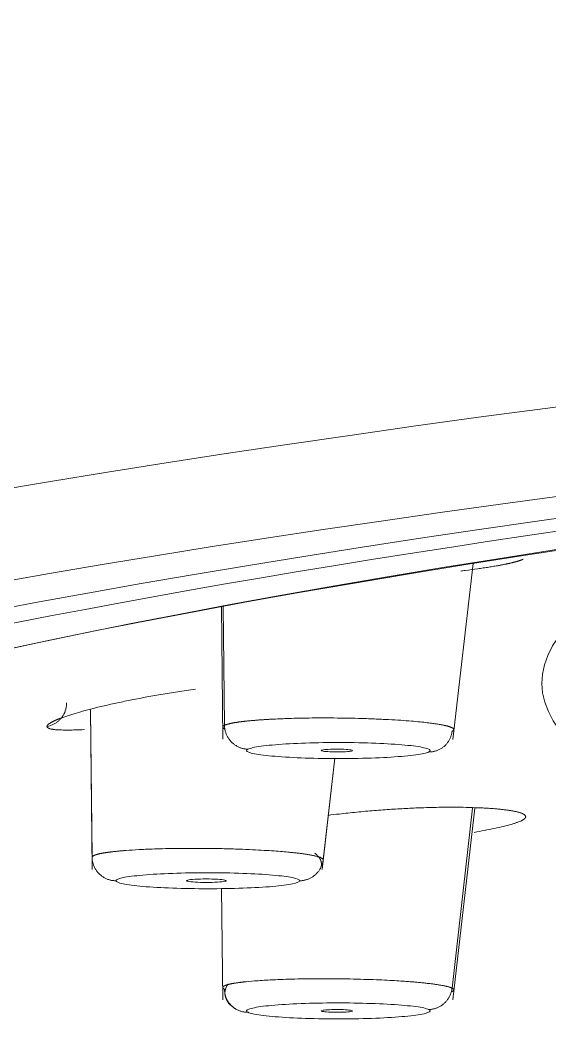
# Model space of a CAD drawing. Extents: x 19821 to 22981, y -91 to 2224.
# Drawn here: x 20579.78 to 20586.44, y 1300.96 to 1313.79 of the extents above; entities that cross this region are included whole.
import ezdxf

# ---------------------------------------------------------------- set-up
doc = ezdxf.new("R2010")
doc.units = 0
doc.header["$LTSCALE"] = 10
doc.header["$MEASUREMENT"] = 0
doc.layers.add('1', color=7, linetype='CONTINUOUS')

msp = doc.modelspace()

# ---------------------------------------------------------------- linework, layer by layer
at = {"layer": '1', "color": 7, "linetype": 'Continuous', "lineweight": 18}
for p, q in [((20585.219, 1304.741), (20585.475, 1306.955)), ((20582.309, 1306.412), (20582.328, 1304.743)), ((20580.662, 1305.114), (20580.684, 1303.105)), ((20583.575, 1303.104), (20583.738, 1304.505)), ((20585.219, 1301.466), (20585.497, 1303.876)), ((20582.312, 1302.869), (20582.328, 1301.467))]:
    msp.add_line(p, q, dxfattribs=at)
at = {"layer": '1', "color": 7, "linetype": 'Continuous', "lineweight": 13}
for p, q in [((20582.332, 1306.416), (20582.348, 1304.919)), ((20580.682, 1303.259), (20580.662, 1305.114)), ((20583.589, 1303.228), (20583.738, 1304.505)), ((20585.211, 1301.612), (20585.47, 1303.878))]:
    msp.add_line(p, q, dxfattribs=at)
for centre, major_axis, start_param, end_param in [((20690.341, 1302.937), (-124.486, 0), 4.712389, 6.292218), ((20690.341, 1305.454), (-104, 0), 6.154135, 6.569463)]:
    msp.add_ellipse(centre, major_axis=major_axis, ratio=0.087156, start_param=start_param, end_param=end_param, dxfattribs=at)
at = {"layer": '1', "color": 7, "linetype": 'Continuous', "lineweight": 18}
for centre, major_axis, start_param, end_param in [((20690.341, 1301.967), (-123.486, 0), 4.712389, 6.221456), ((20690.341, 1301.967), (121.8, 0), 1.570796, 4.70718), ((20690.341, 1301.967), (-120.85, 0), 4.712389, 7.853982), ((20690.341, 1302.016), (119.248, 0), 1.570796, 3.197179), ((20690.341, 1301.967), (119.464, 0), 1.570796, 3.186508), ((20690.341, 1301.967), (119.464, 0), 3.216942, 4.712389)]:
    msp.add_ellipse(centre, major_axis=major_axis, ratio=0.087156, start_param=start_param, end_param=end_param, dxfattribs=at)
at = {"layer": '1', "color": 7, "linetype": 'Continuous', "lineweight": 13}
for points, knots in [([(20586.105, 1307.008), (20586.104, 1307.007), (20586.1, 1307.006), (20586.095, 1307.003), (20586.09, 1307.001), (20586.084, 1306.999), (20586.078, 1306.997), (20586.072, 1306.995), (20586.066, 1306.992), (20586.059, 1306.99), (20586.053, 1306.988), (20586.046, 1306.986), (20586.038, 1306.983), (20586.031, 1306.981), (20586.023, 1306.979), (20586.015, 1306.977), (20586.007, 1306.974), (20585.999, 1306.972), (20585.99, 1306.97), (20585.981, 1306.968), (20585.972, 1306.965), (20585.963, 1306.963), (20585.953, 1306.961), (20585.944, 1306.959), (20585.934, 1306.956), (20585.923, 1306.954), (20585.913, 1306.952), (20585.902, 1306.95), (20585.891, 1306.947), (20585.88, 1306.945), (20585.869, 1306.943), (20585.857, 1306.94), (20585.845, 1306.938), (20585.833, 1306.936), (20585.821, 1306.934), (20585.808, 1306.931), (20585.781, 1306.926), (20585.736, 1306.919), (20585.673, 1306.908), (20585.605, 1306.898), (20585.509, 1306.884), (20585.413, 1306.871), (20585.339, 1306.861), (20585.32, 1306.859)], [0, 0, 0, 0, 0.016284, 0.032507, 0.048671, 0.064777, 0.080826, 0.096822, 0.112765, 0.128657, 0.1445, 0.160297, 0.176048, 0.191756, 0.207423, 0.22305, 0.238639, 0.254193, 0.269713, 0.285202, 0.30066, 0.316091, 0.331496, 0.346876, 0.362235, 0.377574, 0.392896, 0.408201, 0.423492, 0.438772, 0.454042, 0.469304, 0.484561, 0.499813, 0.515065, 0.530316, 0.54557, 0.613341, 0.681025, 0.74879, 0.816803, 0.952974, 1, 1, 1, 1]), ([(20580.361, 1305.202), (20580.361, 1305.198), (20580.361, 1305.162), (20580.348, 1305.097), (20580.315, 1305.035), (20580.283, 1304.996), (20580.258, 1304.972), (20580.23, 1304.95), (20580.186, 1304.924), (20580.145, 1304.91), (20580.115, 1304.904), (20580.114, 1304.904)], [0, 0, 0, 0, 0.023626, 0.217412, 0.411198, 0.508091, 0.604984, 0.701877, 0.79877, 0.992556, 1, 1, 1, 1]), ([(20582.348, 1304.919), (20582.349, 1304.919), (20582.352, 1304.92), (20582.355, 1304.922), (20582.359, 1304.923), (20582.363, 1304.925), (20582.367, 1304.927), (20582.372, 1304.928), (20582.377, 1304.93), (20582.382, 1304.931), (20582.387, 1304.933), (20582.393, 1304.934), (20582.399, 1304.936), (20582.405, 1304.938), (20582.411, 1304.939), (20582.418, 1304.941), (20582.424, 1304.942), (20582.431, 1304.944), (20582.439, 1304.945), (20582.446, 1304.947), (20582.454, 1304.948), (20582.462, 1304.95), (20582.47, 1304.951), (20582.479, 1304.953), (20582.488, 1304.954), (20582.497, 1304.955), (20582.506, 1304.957), (20582.516, 1304.958), (20582.525, 1304.96), (20582.535, 1304.961), (20582.546, 1304.962), (20582.556, 1304.964), (20582.567, 1304.965), (20582.578, 1304.967), (20582.589, 1304.968), (20582.601, 1304.969), (20582.612, 1304.97), (20582.624, 1304.972), (20582.637, 1304.973), (20582.649, 1304.974), (20582.662, 1304.975), (20582.675, 1304.977), (20582.688, 1304.978), (20582.701, 1304.979), (20582.715, 1304.98), (20582.729, 1304.981), (20582.743, 1304.983), (20582.757, 1304.984), (20582.771, 1304.985), (20582.786, 1304.986), (20582.801, 1304.987), (20582.816, 1304.988), (20582.832, 1304.989), (20582.847, 1304.99), (20582.863, 1304.991), (20582.879, 1304.992), (20582.895, 1304.993), (20582.912, 1304.994), (20582.929, 1304.995), (20582.999, 1304.998), (20583.143, 1305.005), (20583.389, 1305.011), (20583.694, 1305.012), (20583.986, 1305.008), (20584.23, 1304.999), (20584.409, 1304.991), (20584.565, 1304.982), (20584.697, 1304.972), (20584.807, 1304.962), (20584.897, 1304.952), (20584.956, 1304.945), (20584.994, 1304.939), (20585.016, 1304.936), (20585.037, 1304.932), (20585.057, 1304.929), (20585.076, 1304.926), (20585.094, 1304.922), (20585.107, 1304.92), (20585.114, 1304.918), (20585.115, 1304.918)], [0, 0, 0, 0, 0.005015, 0.010039, 0.015073, 0.020117, 0.025169, 0.030232, 0.035303, 0.040385, 0.045475, 0.050575, 0.055685, 0.060804, 0.065933, 0.071071, 0.076218, 0.081375, 0.086542, 0.091718, 0.096904, 0.102099, 0.107303, 0.112517, 0.117741, 0.122974, 0.128217, 0.133469, 0.138731, 0.144002, 0.149283, 0.154574, 0.159874, 0.165183, 0.170502, 0.175831, 0.181169, 0.186517, 0.191875, 0.197242, 0.202618, 0.208005, 0.2134, 0.218806, 0.224221, 0.229646, 0.23508, 0.240524, 0.245977, 0.25144, 0.256913, 0.262395, 0.267887, 0.273389, 0.2789, 0.284421, 0.289952, 0.295492, 0.301042, 0.306602, 0.365122, 0.43574, 0.518456, 0.613273, 0.669037, 0.720832, 0.76865, 0.812488, 0.85234, 0.888201, 0.92007, 0.931226, 0.94234, 0.953412, 0.964443, 0.975432, 0.986379, 0.997285, 1, 1, 1, 1]), ([(20582.357, 1304.869), (20582.356, 1304.87), (20582.352, 1304.872), (20582.346, 1304.875), (20582.34, 1304.878), (20582.335, 1304.882), (20582.332, 1304.885), (20582.329, 1304.889), (20582.327, 1304.892), (20582.326, 1304.895), (20582.326, 1304.899), (20582.328, 1304.902), (20582.33, 1304.906), (20582.333, 1304.909), (20582.337, 1304.912), (20582.342, 1304.915), (20582.346, 1304.918), (20582.348, 1304.919)], [0, 0, 0, 0, 0.035487, 0.106081, 0.176412, 0.246481, 0.316289, 0.385834, 0.455118, 0.524141, 0.592902, 0.661403, 0.729643, 0.797622, 0.865342, 0.932801, 1, 1, 1, 1]), ([(20586.105, 1303.804), (20586.107, 1303.803), (20586.109, 1303.802), (20586.113, 1303.8), (20586.117, 1303.797), (20586.12, 1303.795), (20586.123, 1303.793), (20586.125, 1303.791), (20586.128, 1303.788), (20586.13, 1303.786), (20586.132, 1303.784), (20586.133, 1303.781), (20586.135, 1303.779), (20586.136, 1303.777), (20586.137, 1303.774), (20586.137, 1303.772), (20586.138, 1303.77), (20586.138, 1303.767), (20586.137, 1303.765), (20586.137, 1303.762), (20586.136, 1303.76), (20586.135, 1303.758), (20586.134, 1303.755), (20586.132, 1303.753), (20586.13, 1303.75), (20586.128, 1303.748), (20586.126, 1303.745), (20586.123, 1303.743), (20586.12, 1303.74), (20586.117, 1303.738), (20586.114, 1303.735), (20586.11, 1303.733), (20586.106, 1303.73), (20586.102, 1303.728), (20586.097, 1303.725), (20586.092, 1303.723), (20586.082, 1303.717), (20586.063, 1303.709), (20586.032, 1303.697), (20585.997, 1303.685), (20585.943, 1303.668), (20585.863, 1303.648), (20585.749, 1303.622), (20585.625, 1303.597), (20585.535, 1303.58), (20585.491, 1303.572)], [0, 0, 0, 0, 0.012146, 0.024247, 0.036303, 0.048316, 0.060287, 0.072218, 0.08411, 0.095964, 0.107781, 0.119563, 0.131312, 0.143028, 0.154714, 0.16637, 0.177998, 0.189599, 0.201175, 0.212728, 0.224258, 0.235768, 0.247258, 0.25873, 0.270186, 0.281627, 0.293055, 0.304471, 0.315877, 0.327274, 0.338663, 0.350047, 0.361427, 0.372804, 0.384179, 0.395555, 0.406933, 0.457484, 0.507971, 0.55852, 0.609253, 0.710826, 0.812122, 0.913426, 1, 1, 1, 1]), ([(20580.682, 1303.259), (20580.682, 1303.26), (20580.682, 1303.261), (20580.683, 1303.262), (20580.683, 1303.264), (20580.684, 1303.265), (20580.685, 1303.267), (20580.687, 1303.269), (20580.688, 1303.27), (20580.69, 1303.272), (20580.692, 1303.274), (20580.694, 1303.275), (20580.697, 1303.277), (20580.7, 1303.278), (20580.703, 1303.28), (20580.706, 1303.282), (20580.71, 1303.283), (20580.714, 1303.285), (20580.718, 1303.286), (20580.722, 1303.288), (20580.727, 1303.29), (20580.732, 1303.291), (20580.737, 1303.293), (20580.742, 1303.294), (20580.748, 1303.296), (20580.754, 1303.297), (20580.76, 1303.299), (20580.766, 1303.301), (20580.773, 1303.302), (20580.78, 1303.304), (20580.787, 1303.305), (20580.795, 1303.307), (20580.802, 1303.308), (20580.81, 1303.31), (20580.819, 1303.311), (20580.827, 1303.313), (20580.836, 1303.314), (20580.845, 1303.315), (20580.854, 1303.317), (20580.864, 1303.318), (20580.874, 1303.32), (20580.884, 1303.321), (20580.894, 1303.323), (20580.905, 1303.324), (20580.915, 1303.325), (20580.926, 1303.327), (20580.938, 1303.328), (20580.949, 1303.329), (20580.961, 1303.331), (20580.973, 1303.332), (20580.986, 1303.333), (20580.998, 1303.334), (20581.011, 1303.336), (20581.024, 1303.337), (20581.037, 1303.338), (20581.051, 1303.339), (20581.065, 1303.34), (20581.079, 1303.342), (20581.093, 1303.343), (20581.154, 1303.347), (20581.281, 1303.356), (20581.507, 1303.365), (20581.798, 1303.371), (20582.088, 1303.371), (20582.339, 1303.367), (20582.528, 1303.361), (20582.696, 1303.354), (20582.843, 1303.346), (20582.969, 1303.338), (20583.074, 1303.33), (20583.146, 1303.324), (20583.193, 1303.319), (20583.221, 1303.316), (20583.248, 1303.313), (20583.274, 1303.31), (20583.299, 1303.307), (20583.323, 1303.304), (20583.34, 1303.301), (20583.349, 1303.3), (20583.351, 1303.3)], [0, 0, 0, 0, 0.005015, 0.01004, 0.015074, 0.020117, 0.02517, 0.030232, 0.035304, 0.040386, 0.045476, 0.050577, 0.055686, 0.060806, 0.065934, 0.071073, 0.07622, 0.081378, 0.086544, 0.09172, 0.096906, 0.102101, 0.107306, 0.11252, 0.117744, 0.122978, 0.12822, 0.133473, 0.138735, 0.144006, 0.149287, 0.154578, 0.159878, 0.165188, 0.170507, 0.175836, 0.181175, 0.186523, 0.19188, 0.197247, 0.202624, 0.208011, 0.213407, 0.218812, 0.224227, 0.229652, 0.235087, 0.240531, 0.245984, 0.251448, 0.256921, 0.262403, 0.267895, 0.273397, 0.278909, 0.28443, 0.289961, 0.295501, 0.301051, 0.306611, 0.365134, 0.435752, 0.518468, 0.613282, 0.669039, 0.720829, 0.768645, 0.812482, 0.852336, 0.888202, 0.920078, 0.931233, 0.942346, 0.953418, 0.964448, 0.975437, 0.986383, 0.997288, 1, 1, 1, 1]), ([(20582.445, 1301.669), (20582.446, 1301.669), (20582.45, 1301.67), (20582.457, 1301.671), (20582.466, 1301.673), (20582.474, 1301.674), (20582.483, 1301.675), (20582.493, 1301.677), (20582.502, 1301.678), (20582.512, 1301.68), (20582.522, 1301.681), (20582.533, 1301.683), (20582.544, 1301.684), (20582.554, 1301.685), (20582.566, 1301.687), (20582.577, 1301.688), (20582.626, 1301.694), (20582.732, 1301.704), (20582.931, 1301.716), (20583.199, 1301.727), (20583.479, 1301.731), (20583.729, 1301.73), (20583.922, 1301.728), (20584.098, 1301.723), (20584.255, 1301.718), (20584.393, 1301.712), (20584.511, 1301.705), (20584.593, 1301.7), (20584.648, 1301.696), (20584.681, 1301.693), (20584.713, 1301.691), (20584.744, 1301.688), (20584.774, 1301.686), (20584.803, 1301.683), (20584.832, 1301.68), (20584.859, 1301.677), (20584.886, 1301.674), (20584.911, 1301.671), (20584.936, 1301.669), (20584.96, 1301.666), (20584.982, 1301.663), (20585.004, 1301.66), (20585.025, 1301.656), (20585.044, 1301.653), (20585.063, 1301.65), (20585.081, 1301.647), (20585.098, 1301.644), (20585.114, 1301.641), (20585.128, 1301.638), (20585.142, 1301.634), (20585.155, 1301.631), (20585.167, 1301.628), (20585.178, 1301.625), (20585.187, 1301.622), (20585.196, 1301.619), (20585.204, 1301.615), (20585.209, 1301.613), (20585.211, 1301.612)], [0, 0, 0, 0, 0.002715, 0.008151, 0.013597, 0.019053, 0.024518, 0.029993, 0.035477, 0.040972, 0.046475, 0.051989, 0.057512, 0.063045, 0.068587, 0.07414, 0.079701, 0.138244, 0.208887, 0.291631, 0.386478, 0.442253, 0.49406, 0.541892, 0.585744, 0.625612, 0.661492, 0.693379, 0.704538, 0.715655, 0.726731, 0.737764, 0.748756, 0.759706, 0.770614, 0.781481, 0.792305, 0.803088, 0.813829, 0.824528, 0.835185, 0.845801, 0.856374, 0.866906, 0.877396, 0.887843, 0.898249, 0.908613, 0.918935, 0.929215, 0.939453, 0.949649, 0.959803, 0.969916, 0.979986, 0.990014, 1, 1, 1, 1]), ([(20585.211, 1301.612), (20585.212, 1301.612), (20585.214, 1301.611), (20585.217, 1301.609), (20585.22, 1301.607), (20585.222, 1301.606), (20585.224, 1301.604), (20585.226, 1301.603), (20585.228, 1301.601), (20585.229, 1301.599), (20585.231, 1301.598), (20585.231, 1301.596), (20585.232, 1301.594), (20585.233, 1301.593), (20585.233, 1301.591), (20585.233, 1301.59), (20585.233, 1301.588), (20585.232, 1301.586), (20585.231, 1301.585), (20585.23, 1301.583), (20585.229, 1301.581), (20585.228, 1301.58), (20585.226, 1301.578), (20585.224, 1301.577), (20585.222, 1301.575), (20585.219, 1301.573), (20585.216, 1301.572), (20585.213, 1301.57), (20585.21, 1301.568), (20585.206, 1301.567), (20585.203, 1301.566), (20585.202, 1301.565), (20585.202, 1301.565)], [0, 0, 0, 0, 0.033458, 0.06699, 0.100594, 0.134271, 0.168022, 0.201845, 0.235742, 0.269711, 0.303753, 0.337869, 0.372057, 0.406318, 0.440653, 0.47506, 0.50954, 0.544093, 0.578719, 0.613418, 0.64819, 0.683035, 0.717952, 0.752943, 0.788006, 0.823143, 0.858352, 0.893634, 0.928989, 0.964417, 0.999917, 1, 1, 1, 1])]:
    msp.add_open_spline(points, degree=3, knots=knots, dxfattribs=at)
at = {"layer": '1', "color": 7, "linetype": 'Continuous', "lineweight": 18}
for points, knots in [([(20580.114, 1304.904), (20580.114, 1304.905), (20580.114, 1304.906), (20580.115, 1304.909), (20580.115, 1304.911), (20580.116, 1304.913), (20580.118, 1304.915), (20580.119, 1304.918), (20580.121, 1304.92), (20580.123, 1304.923), (20580.125, 1304.925), (20580.128, 1304.928), (20580.13, 1304.93), (20580.133, 1304.933), (20580.137, 1304.935), (20580.14, 1304.938), (20580.144, 1304.941), (20580.148, 1304.943), (20580.152, 1304.946), (20580.157, 1304.949), (20580.161, 1304.952), (20580.166, 1304.955), (20580.172, 1304.958), (20580.177, 1304.961), (20580.183, 1304.964), (20580.189, 1304.967), (20580.195, 1304.97), (20580.202, 1304.973), (20580.209, 1304.976), (20580.216, 1304.979), (20580.223, 1304.983), (20580.231, 1304.986), (20580.239, 1304.989), (20580.247, 1304.992), (20580.255, 1304.996), (20580.264, 1304.999), (20580.283, 1305.007), (20580.314, 1305.018), (20580.361, 1305.035), (20580.412, 1305.051), (20580.487, 1305.074), (20580.591, 1305.104), (20580.734, 1305.141), (20580.893, 1305.179), (20581.066, 1305.216), (20581.25, 1305.253), (20581.446, 1305.289), (20581.651, 1305.324), (20581.832, 1305.351), (20581.942, 1305.367), (20581.981, 1305.372)], [0, 0, 0, 0, 0.007813, 0.015607, 0.023382, 0.03114, 0.03888, 0.046605, 0.054315, 0.062011, 0.069693, 0.077363, 0.08502, 0.092668, 0.100305, 0.107933, 0.115553, 0.123166, 0.130772, 0.138373, 0.145969, 0.153561, 0.161151, 0.168739, 0.176325, 0.183912, 0.191499, 0.199088, 0.206679, 0.214274, 0.221873, 0.229477, 0.237088, 0.244705, 0.252331, 0.259965, 0.267609, 0.301713, 0.335751, 0.369797, 0.403926, 0.473082, 0.542138, 0.611531, 0.681242, 0.751161, 0.820492, 0.891533, 0.96217, 1, 1, 1, 1]), ([(20580.588, 1304.865), (20580.548, 1304.863), (20580.489, 1304.861), (20580.417, 1304.859), (20580.365, 1304.858), (20580.318, 1304.859), (20580.283, 1304.86), (20580.258, 1304.861), (20580.242, 1304.862), (20580.227, 1304.863), (20580.212, 1304.864), (20580.199, 1304.866), (20580.187, 1304.868), (20580.175, 1304.87), (20580.165, 1304.872), (20580.155, 1304.874), (20580.147, 1304.877), (20580.139, 1304.88), (20580.133, 1304.883), (20580.127, 1304.886), (20580.123, 1304.889), (20580.119, 1304.892), (20580.116, 1304.896), (20580.115, 1304.9), (20580.114, 1304.903), (20580.114, 1304.904)], [0, 0, 0, 0, 0.131938, 0.205169, 0.27816, 0.351073, 0.424072, 0.455895, 0.487661, 0.519386, 0.551083, 0.582767, 0.614452, 0.646154, 0.677886, 0.709662, 0.741498, 0.773407, 0.805404, 0.837503, 0.869717, 0.90206, 0.934546, 0.967188, 1, 1, 1, 1]), ([(20585.115, 1304.918), (20585.119, 1304.917), (20585.128, 1304.915), (20585.141, 1304.912), (20585.155, 1304.908), (20585.167, 1304.905), (20585.179, 1304.901), (20585.189, 1304.898), (20585.198, 1304.894), (20585.206, 1304.891), (20585.213, 1304.887), (20585.219, 1304.884), (20585.224, 1304.88), (20585.228, 1304.877), (20585.231, 1304.873), (20585.232, 1304.87), (20585.233, 1304.866), (20585.233, 1304.863), (20585.232, 1304.86), (20585.229, 1304.856), (20585.226, 1304.853), (20585.222, 1304.85), (20585.217, 1304.847), (20585.213, 1304.844), (20585.211, 1304.843)], [0, 0, 0, 0, 0.035959, 0.083716, 0.131289, 0.178677, 0.22588, 0.272898, 0.319731, 0.36638, 0.412843, 0.459121, 0.505213, 0.551121, 0.596843, 0.64238, 0.687731, 0.732898, 0.777878, 0.822674, 0.867284, 0.911708, 0.955947, 1, 1, 1, 1]), ([(20583.653, 1303.786), (20583.699, 1303.792), (20583.818, 1303.806), (20584.012, 1303.827), (20584.233, 1303.847), (20584.448, 1303.862), (20584.657, 1303.874), (20584.834, 1303.882), (20584.984, 1303.886), (20585.107, 1303.888), (20585.244, 1303.888), (20585.394, 1303.887), (20585.522, 1303.882), (20585.618, 1303.878), (20585.685, 1303.874), (20585.749, 1303.869), (20585.797, 1303.864), (20585.832, 1303.861), (20585.856, 1303.858), (20585.878, 1303.856), (20585.9, 1303.853), (20585.921, 1303.85), (20585.94, 1303.847), (20585.959, 1303.844), (20585.977, 1303.841), (20585.994, 1303.837), (20586.01, 1303.834), (20586.025, 1303.831), (20586.039, 1303.827), (20586.053, 1303.824), (20586.065, 1303.82), (20586.077, 1303.816), (20586.087, 1303.812), (20586.097, 1303.808), (20586.102, 1303.805), (20586.105, 1303.804)], [0, 0, 0, 0, 0.041489, 0.107639, 0.173317, 0.239221, 0.303303, 0.367317, 0.409805, 0.452003, 0.494101, 0.557708, 0.622248, 0.654456, 0.686548, 0.718597, 0.750678, 0.764528, 0.778342, 0.792126, 0.805887, 0.819632, 0.833369, 0.847103, 0.860842, 0.874592, 0.888361, 0.902156, 0.915983, 0.929849, 0.943761, 0.957725, 0.971749, 0.985838, 1, 1, 1, 1]), ([(20583.351, 1303.3), (20583.357, 1303.299), (20583.369, 1303.297), (20583.389, 1303.294), (20583.408, 1303.291), (20583.427, 1303.288), (20583.445, 1303.284), (20583.462, 1303.281), (20583.477, 1303.278), (20583.492, 1303.274), (20583.506, 1303.271), (20583.518, 1303.268), (20583.53, 1303.264), (20583.54, 1303.261), (20583.55, 1303.258), (20583.558, 1303.254), (20583.565, 1303.251), (20583.572, 1303.247), (20583.577, 1303.244), (20583.582, 1303.241), (20583.585, 1303.238), (20583.587, 1303.234), (20583.589, 1303.231), (20583.589, 1303.229), (20583.589, 1303.228)], [0, 0, 0, 0, 0.03597, 0.083726, 0.131296, 0.178683, 0.225884, 0.272901, 0.319732, 0.366379, 0.412841, 0.459118, 0.50521, 0.551117, 0.596839, 0.642376, 0.687727, 0.732893, 0.777875, 0.82267, 0.867281, 0.911706, 0.955946, 1, 1, 1, 1]), ([(20582.348, 1301.599), (20582.347, 1301.6), (20582.345, 1301.601), (20582.342, 1301.603), (20582.34, 1301.604), (20582.337, 1301.606), (20582.335, 1301.607), (20582.333, 1301.609), (20582.331, 1301.611), (20582.33, 1301.612), (20582.329, 1301.614), (20582.328, 1301.616), (20582.327, 1301.617), (20582.326, 1301.619), (20582.326, 1301.62), (20582.326, 1301.622), (20582.327, 1301.624), (20582.327, 1301.625), (20582.328, 1301.627), (20582.329, 1301.629), (20582.33, 1301.63), (20582.332, 1301.632), (20582.334, 1301.633), (20582.336, 1301.635), (20582.338, 1301.637), (20582.341, 1301.638), (20582.343, 1301.64), (20582.347, 1301.642), (20582.35, 1301.643), (20582.354, 1301.645), (20582.358, 1301.646), (20582.362, 1301.648), (20582.366, 1301.65), (20582.371, 1301.651), (20582.376, 1301.653), (20582.381, 1301.654), (20582.387, 1301.656), (20582.393, 1301.657), (20582.399, 1301.659), (20582.405, 1301.661), (20582.412, 1301.662), (20582.418, 1301.664), (20582.426, 1301.665), (20582.433, 1301.667), (20582.44, 1301.668), (20582.443, 1301.669), (20582.445, 1301.669)], [0, 0, 0, 0, 0.022099, 0.044239, 0.066421, 0.088645, 0.11091, 0.133217, 0.155566, 0.177956, 0.200389, 0.222863, 0.245378, 0.267936, 0.290535, 0.313177, 0.33586, 0.358585, 0.381352, 0.40416, 0.427011, 0.449904, 0.472838, 0.495815, 0.518833, 0.541894, 0.564997, 0.588141, 0.611328, 0.634557, 0.657828, 0.681141, 0.704496, 0.727893, 0.751333, 0.774814, 0.798338, 0.821904, 0.845512, 0.869163, 0.892856, 0.916591, 0.940369, 0.964188, 0.988051, 1, 1, 1, 1]), ([(20582.388, 1301.66), (20582.371, 1301.634), (20582.35, 1301.58), (20582.354, 1301.497), (20582.397, 1301.419), (20582.447, 1301.377), (20582.477, 1301.358)], [0, 0, 0, 0, 0.253352, 0.506737, 0.756804, 1, 1, 1, 1])]:
    msp.add_open_spline(points, degree=3, knots=knots, dxfattribs=at)
at = {"layer": '1', "color": 7, "linetype": 'Continuous', "lineweight": 13}
for points, weights in [([(20582.644, 1304.618), (20582.472, 1304.621), (20582.35, 1304.745), (20582.348, 1304.919)], [1.16894843415, 0.943677504338, 0.943683855461, 1.16896748752]), ([(20584.917, 1304.583), (20585.074, 1304.581), (20585.193, 1304.684), (20585.211, 1304.843)], [1.16894875112, 0.96009716846, 0.94487967583, 1.12329627323]), ([(20580.682, 1303.259), (20580.684, 1303.085), (20580.808, 1302.963), (20580.982, 1302.963)], [1.16896729895, 0.943680330821, 0.94367756705, 1.16895900764]), ([(20583.589, 1303.228), (20583.571, 1303.068), (20583.45, 1302.963), (20583.291, 1302.963)], [1.12329461353, 0.94487681642, 0.96009832001, 1.1689591243]), ([(20582.348, 1301.599), (20582.35, 1301.426), (20582.472, 1301.306), (20582.644, 1301.308)], [1.16896871778, 0.943680330371, 0.943677094121, 1.16895900903]), ([(20585.211, 1301.612), (20585.193, 1301.452), (20585.074, 1301.346), (20584.917, 1301.343)], [1.12329265243, 0.944876547831, 0.96009915012, 1.1689604593])]:
    msp.add_rational_spline(points, weights, degree=3, dxfattribs=at)
at = {"layer": '1', "color": 7, "linetype": 'Continuous', "lineweight": 18}
for points, degree in [([(20584.917, 1304.583), (20584.945, 1304.597), (20584.936, 1304.623), (20584.75, 1304.66), (20584.416, 1304.688), (20583.986, 1304.703), (20583.524, 1304.702), (20583.102, 1304.686), (20582.782, 1304.656), (20582.671, 1304.632), (20582.644, 1304.618)], 3), ([(20582.644, 1304.618), (20582.616, 1304.605), (20582.626, 1304.579), (20582.812, 1304.542), (20583.146, 1304.514), (20583.576, 1304.499), (20584.038, 1304.5), (20584.46, 1304.516), (20584.78, 1304.546), (20584.89, 1304.57), (20584.917, 1304.583)], 3), ([(20583.566, 1304.604), (20583.563, 1304.6), (20583.575, 1304.592), (20583.67, 1304.585), (20583.787, 1304.583), (20583.904, 1304.587), (20583.945, 1304.594), (20583.959, 1304.598)], 3), ([(20583.959, 1304.598), (20583.962, 1304.603), (20583.95, 1304.61), (20583.855, 1304.618), (20583.738, 1304.619), (20583.621, 1304.615), (20583.58, 1304.609), (20583.566, 1304.604)], 3), ([(20583.557, 1303.123), (20583.597, 1303.218), (20583.485, 1303.309)], 2), ([(20583.291, 1302.963), (20583.291, 1302.977), (20583.23, 1303.003), (20582.974, 1303.036), (20582.589, 1303.059), (20582.137, 1303.066), (20581.684, 1303.059), (20581.3, 1303.036), (20581.043, 1303.003), (20580.982, 1302.977), (20580.982, 1302.963)], 3), ([(20580.982, 1302.963), (20580.982, 1302.95), (20581.043, 1302.924), (20581.301, 1302.89), (20581.685, 1302.868), (20582.138, 1302.86), (20582.591, 1302.868), (20582.974, 1302.89), (20583.231, 1302.924), (20583.291, 1302.95), (20583.291, 1302.963)], 3), ([(20582.37, 1302.963), (20582.363, 1302.969), (20582.329, 1302.978), (20582.192, 1302.986), (20582.042, 1302.986), (20581.907, 1302.978), (20581.873, 1302.969), (20581.867, 1302.963)], 3), ([(20581.867, 1302.963), (20581.874, 1302.958), (20581.908, 1302.949), (20582.045, 1302.941), (20582.195, 1302.941), (20582.33, 1302.949), (20582.364, 1302.958), (20582.37, 1302.963)], 3), ([(20584.917, 1301.343), (20584.89, 1301.357), (20584.78, 1301.381), (20584.459, 1301.41), (20584.037, 1301.426), (20583.575, 1301.427), (20583.145, 1301.413), (20582.811, 1301.385), (20582.626, 1301.348), (20582.616, 1301.322), (20582.644, 1301.308)], 3), ([(20582.644, 1301.308), (20582.671, 1301.295), (20582.781, 1301.271), (20583.102, 1301.241), (20583.524, 1301.225), (20583.986, 1301.224), (20584.417, 1301.239), (20584.751, 1301.267), (20584.936, 1301.304), (20584.945, 1301.33), (20584.917, 1301.343)], 3), ([(20583.959, 1301.328), (20583.944, 1301.333), (20583.903, 1301.339), (20583.785, 1301.344), (20583.668, 1301.342), (20583.575, 1301.334), (20583.563, 1301.327), (20583.566, 1301.322)], 3), ([(20583.566, 1301.322), (20583.58, 1301.318), (20583.621, 1301.311), (20583.74, 1301.307), (20583.857, 1301.309), (20583.95, 1301.317), (20583.962, 1301.324), (20583.959, 1301.328)], 3)]:
    msp.add_open_spline(points, degree=degree, dxfattribs=at)

doc.saveas('drawing.dxf')
